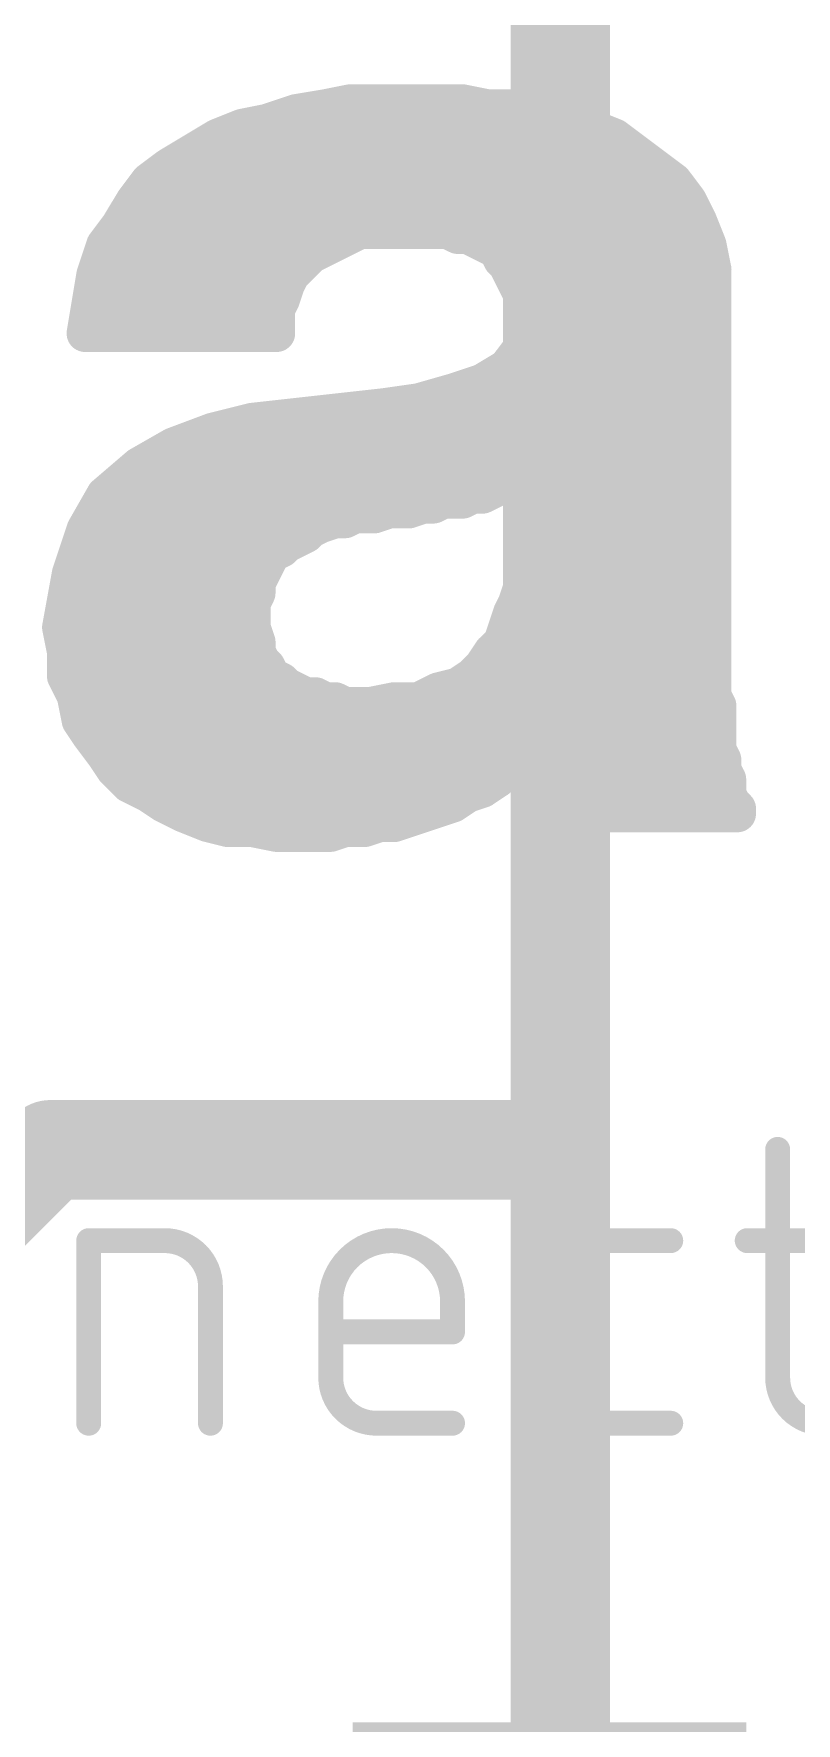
# Model space of a CAD drawing. Extents: x -33 to 53.6, y -8.2 to 46.5.
# Drawn here: x 6.316 to 7.871, y 31.85 to 35.297 of the extents above; entities that cross this region are included whole.
import ezdxf

# ---------------------------------------------------------------- set-up
doc = ezdxf.new("R2010")
doc.units = 0
for name, color, linetype in [('1', 12, 'CONTINUOUS'), ('21', 253, 'CONTINUOUS'), ('27', 253, 'CONTINUOUS'), ('29', 253, 'CONTINUOUS')]:
    doc.layers.add(name, color=color, linetype=linetype)

# ---------------------------------------------------------------- blocks, each defined once
blk = doc.blocks.new('RECT')
blk.add_solid([(-0.5, -0.5), (0.5, -0.5), (-0.5, 0.5), (0.5, 0.5)])

msp = doc.modelspace()

# ---------------------------------------------------------------- linework, layer by layer
at = {"layer": '1', "const_width": 0.2032}
for points in [[(7.39, 38.1), (7.39, 33.02)], [(4.318, 30.988), (6.35, 33.02)], [(6.35, 33.02), (7.39, 33.02)], [(7.39, 33.02), (7.39, 30.997)]]:
    msp.add_lwpolyline(points, dxfattribs=at)
at = {"layer": '1', "const_width": 0.1016}
for points in [[(6.35, 33.0708, 1), (6.35, 32.9692)], [(6.3859, 32.9841, 1), (6.3141, 33.0559)], [(7.4408, 33.02, 1), (7.3392, 33.02)], [(7.39, 32.9692, 1), (7.39, 33.0708)], [(7.3392, 33.02, 1), (7.4408, 33.02)]]:
    msp.add_lwpolyline(points, format="xyb", dxfattribs=at)
at = {"layer": '21', "const_width": 0.0762}
for points in [[(6.791, 35.116), (6.851, 35.136)], [(6.8276, 35.1282), (7.3705, 35.1282)], [(6.851, 35.136), (6.911, 35.146)], [(6.911, 35.146), (6.961, 35.156)], [(6.961, 35.156), (7.191, 35.156)], [(7.191, 35.156), (7.241, 35.146)], [(7.241, 35.146), (7.301, 35.146)], [(7.301, 35.146), (7.351, 35.136)], [(7.351, 35.136), (7.401, 35.116)], [(6.691, 35.086), (6.741, 35.106)], [(6.741, 35.106), (6.791, 35.116)], [(7.401, 35.116), (7.451, 35.106)], [(7.451, 35.106), (7.501, 35.086)], [(6.591, 35.026), (6.691, 35.086)], [(7.501, 35.086), (7.621, 34.996)], [(6.551, 34.996), (6.591, 35.026)], [(6.6343, 35.052), (7.5463, 35.052)], [(6.521, 34.956), (6.551, 34.996)], [(7.621, 34.996), (7.651, 34.956)], [(6.491, 34.906), (6.521, 34.956)], [(6.5358, 34.9758), (7.6362, 34.9758)], [(7.651, 34.956), (7.671, 34.916)], [(6.461, 34.866), (6.491, 34.906)], [(6.4862, 34.8996), (7.6776, 34.8996)], [(6.981, 34.896), (6.881, 34.846)], [(7.161, 34.896), (6.981, 34.896)], [(7.181, 34.886), (7.161, 34.896)], [(7.201, 34.886), (7.181, 34.886)], [(7.261, 34.856), (7.201, 34.886)], [(7.671, 34.916), (7.691, 34.866)], [(6.441, 34.806), (6.461, 34.866)], [(7.271, 34.836), (7.261, 34.856)], [(7.691, 34.866), (7.701, 34.816)], [(6.4468, 34.8234), (6.8584, 34.8234)], [(6.881, 34.846), (6.841, 34.806)], [(7.281, 34.826), (7.271, 34.836)], [(7.311, 34.766), (7.281, 34.826)], [(7.2823, 34.8234), (7.6995, 34.8234)], [(7.701, 34.816), (7.701, 33.946)], [(6.421, 34.686), (6.441, 34.806)], [(6.831, 34.786), (6.821, 34.756)], [(6.841, 34.806), (6.831, 34.786)], [(6.4312, 34.7472), (6.8166, 34.7472)], [(6.821, 34.756), (6.811, 34.736)], [(7.311, 34.656), (7.311, 34.766)], [(7.311, 34.7472), (7.701, 34.7472)], [(6.811, 34.736), (6.811, 34.686)], [(6.811, 34.686), (6.421, 34.686)], [(7.281, 34.616), (7.311, 34.656)], [(7.311, 34.671), (7.701, 34.671)], [(7.231, 34.586), (7.281, 34.616)], [(7.171, 34.566), (7.231, 34.586)], [(7.2457, 34.5948), (7.701, 34.5948)], [(7.031, 34.536), (7.101, 34.546)], [(7.101, 34.546), (7.171, 34.566)], [(7.101, 34.546), (7.151, 34.346)], [(7.151, 34.346), (7.101, 34.546)], [(6.681, 34.486), (6.761, 34.506)], [(6.761, 34.506), (6.851, 34.516)], [(6.851, 34.516), (7.031, 34.536)], [(6.931, 34.306), (6.851, 34.516)], [(6.851, 34.516), (6.931, 34.306)], [(6.8744, 34.5186), (7.1079, 34.5186)], [(7.1079, 34.5186), (7.701, 34.5186)], [(6.601, 34.456), (6.681, 34.486)], [(6.531, 34.416), (6.601, 34.456)], [(6.5772, 34.4424), (6.879, 34.4424)], [(6.879, 34.4424), (7.1269, 34.4424)], [(7.1269, 34.4424), (7.701, 34.4424)], [(6.461, 34.356), (6.531, 34.416)], [(6.4729, 34.3662), (6.9081, 34.3662)], [(6.9081, 34.3662), (7.146, 34.3662)], [(7.146, 34.3662), (7.2514, 34.3662)], [(7.271, 34.376), (7.231, 34.356)], [(7.291, 34.376), (7.271, 34.376)], [(7.311, 34.396), (7.291, 34.376)], [(7.311, 34.166), (7.311, 34.396)], [(7.311, 34.3662), (7.701, 34.3662)], [(6.421, 34.286), (6.461, 34.356)], [(7.111, 34.336), (7.081, 34.326)], [(7.131, 34.336), (7.111, 34.336)], [(7.151, 34.346), (7.131, 34.336)], [(7.191, 34.346), (7.151, 34.346)], [(7.211, 34.356), (7.191, 34.346)], [(7.231, 34.356), (7.211, 34.356)], [(6.931, 34.306), (6.901, 34.296)], [(6.951, 34.306), (6.931, 34.306)], [(6.971, 34.316), (6.951, 34.306)], [(7.011, 34.316), (6.971, 34.316)], [(7.041, 34.326), (7.011, 34.316)], [(7.081, 34.326), (7.041, 34.326)], [(6.391, 34.196), (6.421, 34.286)], [(6.4233, 34.29), (6.889, 34.29)], [(6.871, 34.276), (6.831, 34.256)], [(6.881, 34.286), (6.871, 34.276)], [(6.901, 34.296), (6.881, 34.286)], [(7.311, 34.29), (7.701, 34.29)], [(6.801, 34.236), (6.771, 34.176)], [(6.821, 34.246), (6.801, 34.236)], [(6.831, 34.256), (6.821, 34.246)], [(6.371, 34.086), (6.391, 34.196)], [(6.3969, 34.2138), (6.7899, 34.2138)], [(7.311, 34.2138), (7.701, 34.2138)], [(6.771, 34.176), (6.771, 34.156)], [(7.301, 34.136), (7.311, 34.166)], [(6.3804, 34.1376), (6.7618, 34.1376)], [(6.771, 34.156), (6.761, 34.136)], [(6.761, 34.136), (6.761, 34.086)], [(7.291, 34.116), (7.301, 34.136)], [(7.3015, 34.1376), (7.701, 34.1376)], [(7.271, 34.056), (7.291, 34.116)], [(6.381, 34.036), (6.371, 34.086)], [(6.3759, 34.0614), (6.7692, 34.0614)], [(6.761, 34.086), (6.771, 34.056)], [(6.771, 34.056), (6.771, 34.036)], [(7.251, 34.036), (7.271, 34.056)], [(7.2728, 34.0614), (7.701, 34.0614)], [(6.381, 33.986), (6.381, 34.036)], [(6.771, 34.036), (6.781, 34.016)], [(7.231, 34.006), (7.251, 34.036)], [(6.781, 34.016), (6.791, 34.006)], [(6.791, 34.006), (6.801, 33.986)], [(7.211, 33.986), (7.231, 34.006)], [(6.401, 33.946), (6.381, 33.986)], [(6.3814, 33.9852), (6.8026, 33.9852)], [(6.801, 33.986), (6.821, 33.976)], [(6.821, 33.976), (6.831, 33.966)], [(6.831, 33.966), (6.871, 33.946)], [(7.101, 33.936), (7.141, 33.956)], [(7.141, 33.956), (7.181, 33.966)], [(7.181, 33.966), (7.211, 33.986)], [(7.2098, 33.9852), (7.701, 33.9852)], [(6.411, 33.896), (6.401, 33.946)], [(6.871, 33.946), (6.891, 33.946)], [(6.891, 33.946), (6.911, 33.936)], [(6.911, 33.936), (6.931, 33.936)], [(6.931, 33.936), (6.951, 33.926)], [(6.951, 33.926), (7.001, 33.926)], [(7.001, 33.926), (7.051, 33.936)], [(7.051, 33.936), (7.101, 33.936)], [(7.701, 33.946), (7.711, 33.926)], [(7.711, 33.926), (7.711, 33.836)], [(6.4084, 33.909), (7.711, 33.909)], [(6.431, 33.866), (6.411, 33.896)], [(6.461, 33.826), (6.431, 33.866)], [(6.4559, 33.8328), (7.3222, 33.8328)], [(6.481, 33.796), (6.461, 33.826)], [(7.311, 33.816), (7.281, 33.796)], [(7.331, 33.846), (7.311, 33.816)], [(7.331, 33.786), (7.331, 33.846)], [(7.331, 33.8328), (7.7126, 33.8328)], [(7.711, 33.836), (7.721, 33.816)], [(7.721, 33.816), (7.721, 33.796)], [(6.511, 33.766), (6.481, 33.796)], [(7.281, 33.796), (7.261, 33.776)], [(7.341, 33.776), (7.331, 33.786)], [(7.721, 33.796), (7.731, 33.776)], [(6.551, 33.746), (6.511, 33.766)], [(6.5298, 33.7566), (7.2319, 33.7566)], [(6.581, 33.726), (6.551, 33.746)], [(7.201, 33.746), (7.171, 33.726)], [(7.231, 33.756), (7.201, 33.746)], [(7.261, 33.776), (7.231, 33.756)], [(7.341, 33.746), (7.341, 33.776)], [(7.341, 33.7566), (7.731, 33.7566)], [(7.351, 33.736), (7.341, 33.746)], [(7.731, 33.776), (7.731, 33.746)], [(7.731, 33.746), (7.741, 33.726)], [(6.621, 33.706), (6.581, 33.726)], [(7.171, 33.726), (7.051, 33.686)], [(7.351, 33.726), (7.351, 33.736)], [(7.361, 33.716), (7.351, 33.726)], [(7.361, 33.706), (7.361, 33.716)], [(7.741, 33.726), (7.751, 33.716)], [(7.751, 33.716), (7.751, 33.706)], [(6.671, 33.686), (6.621, 33.706)], [(6.711, 33.676), (6.671, 33.686)], [(6.6934, 33.6804), (7.0042, 33.6804)], [(6.761, 33.676), (6.711, 33.676)], [(6.811, 33.666), (6.761, 33.676)], [(6.951, 33.676), (6.921, 33.666)], [(6.991, 33.676), (6.951, 33.676)], [(7.021, 33.686), (6.991, 33.676)], [(7.051, 33.686), (7.021, 33.686)], [(7.751, 33.706), (7.361, 33.706)], [(6.921, 33.666), (6.811, 33.666)]]:
    msp.add_lwpolyline(points, dxfattribs=at)
at = {"layer": '21', "const_width": 0.0381}
for points in [[(6.8276, 35.1472, 1), (6.8276, 35.1091)], [(6.8479, 35.1548, 1), (6.8541, 35.1172)], [(6.857, 35.1179, 1), (6.845, 35.1541)], [(6.9073, 35.1647, 1), (6.9147, 35.1273)], [(6.9141, 35.1272, 1), (6.9079, 35.1648)], [(6.961, 35.175, 1), (6.961, 35.1369)], [(6.9647, 35.1373, 1), (6.9573, 35.1747)], [(7.1947, 35.1747, 1), (7.1873, 35.1373)], [(7.191, 35.1369, 1), (7.191, 35.175)], [(7.241, 35.1651, 1), (7.241, 35.127)], [(7.2373, 35.1273, 1), (7.2447, 35.1647)], [(7.3047, 35.1647, 1), (7.2973, 35.1273)], [(7.301, 35.127, 1), (7.301, 35.1651)], [(7.3581, 35.1537, 1), (7.3439, 35.1183)], [(7.3473, 35.1173, 1), (7.3547, 35.1547)], [(7.3705, 35.1091, 1), (7.3705, 35.1472)], [(6.7373, 35.1247, 1), (6.7447, 35.0873)], [(6.7481, 35.0883, 1), (6.7339, 35.1237)], [(6.785, 35.1341, 1), (6.797, 35.0979)], [(6.7947, 35.0973, 1), (6.7873, 35.1347)], [(7.4047, 35.1347, 1), (7.3973, 35.0973)], [(7.3939, 35.0983, 1), (7.4081, 35.1337)], [(7.4581, 35.1237, 1), (7.4439, 35.0883)], [(7.4473, 35.0873, 1), (7.4547, 35.1247)], [(6.6839, 35.1037, 1), (6.6981, 35.0683)], [(6.7008, 35.0697, 1), (6.6812, 35.1023)], [(7.5124, 35.1012, 1), (7.4896, 35.0708)], [(7.4939, 35.0683, 1), (7.5081, 35.1037)], [(6.5812, 35.0423, 1), (6.6008, 35.0097)], [(6.6024, 35.0108, 1), (6.5796, 35.0412)], [(6.6343, 35.071, 1), (6.6343, 35.0329)], [(7.5463, 35.0329, 1), (7.5463, 35.071)], [(6.5396, 35.0112, 1), (6.5624, 34.9808)], [(6.5662, 34.9846, 1), (6.5358, 35.0074)], [(7.6362, 35.0074, 1), (7.6058, 34.9846)], [(7.6096, 34.9808, 1), (7.6324, 35.0112)], [(6.5373, 34.9462, 1), (6.5047, 34.9658)], [(6.5358, 34.9948, 1), (6.5358, 34.9567)], [(7.668, 34.9645, 1), (7.634, 34.9475)], [(7.6362, 34.9567, 1), (7.6362, 34.9948)], [(6.5058, 34.9674, 1), (6.5362, 34.9446)], [(7.6358, 34.9446, 1), (7.6662, 34.9674)], [(6.4862, 34.9186, 1), (6.4862, 34.8805)], [(6.4747, 34.9158, 1), (6.5073, 34.8962)], [(6.5062, 34.8946, 1), (6.4758, 34.9174)], [(6.981, 34.9151, 1), (6.981, 34.877)], [(6.9895, 34.879, 1), (6.9725, 34.913)], [(7.1695, 34.913, 1), (7.1525, 34.879)], [(7.161, 34.877, 1), (7.161, 34.9151)], [(7.181, 34.9051, 1), (7.181, 34.867)], [(7.1725, 34.869, 1), (7.1895, 34.903)], [(7.2095, 34.903, 1), (7.1925, 34.869)], [(7.201, 34.867, 1), (7.201, 34.9051)], [(7.6887, 34.9231, 1), (7.6533, 34.9089)], [(7.654, 34.9075, 1), (7.688, 34.9245)], [(7.6776, 34.8805, 1), (7.6776, 34.9186)], [(6.4458, 34.8774, 1), (6.4762, 34.8546)], [(6.4791, 34.86, 1), (6.4429, 34.872)], [(7.278, 34.8645, 1), (7.244, 34.8475)], [(7.2525, 34.839, 1), (7.2695, 34.873)], [(7.7097, 34.8697, 1), (7.6723, 34.8623)], [(7.6733, 34.8589, 1), (7.7087, 34.8731)], [(6.4468, 34.8424, 1), (6.4468, 34.8043)], [(6.8584, 34.8043, 1), (6.8584, 34.8424)], [(6.8725, 34.863, 1), (6.8895, 34.829)], [(6.8945, 34.8325, 1), (6.8675, 34.8595)], [(7.2845, 34.8495, 1), (7.2575, 34.8225)], [(7.254, 34.8275, 1), (7.288, 34.8445)], [(7.298, 34.8345, 1), (7.264, 34.8175)], [(7.2823, 34.8424, 1), (7.2823, 34.8043)], [(7.2675, 34.8125, 1), (7.2945, 34.8395)], [(7.7201, 34.816, 1), (7.682, 34.816)], [(7.6995, 34.8043, 1), (7.6995, 34.8424)], [(6.4229, 34.812, 1), (6.4591, 34.8)], [(6.4598, 34.8029, 1), (6.4222, 34.8091)], [(6.8491, 34.78, 1), (6.8129, 34.792)], [(6.8275, 34.8195, 1), (6.8545, 34.7925)], [(6.858, 34.7975, 1), (6.824, 34.8145)], [(7.6823, 34.8123, 1), (7.7197, 34.8197)], [(6.4312, 34.7662, 1), (6.4312, 34.7281)], [(6.838, 34.7475, 1), (6.804, 34.7645)], [(6.814, 34.7945, 1), (6.848, 34.7775)], [(6.8166, 34.7281, 1), (6.8166, 34.7662)], [(7.33, 34.766, 1), (7.2919, 34.766)], [(7.311, 34.7662, 1), (7.311, 34.7281)], [(7.294, 34.7575, 1), (7.328, 34.7745)], [(7.701, 34.7281, 1), (7.701, 34.7662)], [(6.83, 34.736, 1), (6.7919, 34.736)], [(6.794, 34.7445, 1), (6.828, 34.7275)], [(6.8029, 34.762, 1), (6.8391, 34.75)], [(6.421, 34.705, 1), (6.421, 34.6669)], [(6.811, 34.6669, 1), (6.811, 34.705)], [(6.4022, 34.6891, 1), (6.4398, 34.6829)], [(6.7919, 34.686, 1), (6.83, 34.686)], [(7.311, 34.69, 1), (7.311, 34.6519)], [(7.3262, 34.6446, 1), (7.2958, 34.6674)], [(7.701, 34.6519, 1), (7.701, 34.69)], [(7.2658, 34.6274, 1), (7.2962, 34.6046)], [(7.2908, 34.5997, 1), (7.2712, 34.6323)], [(7.2919, 34.656, 1), (7.33, 34.656)], [(7.2212, 34.6023, 1), (7.2408, 34.5697)], [(7.237, 34.5679, 1), (7.225, 34.6041)], [(7.2457, 34.6138, 1), (7.2457, 34.5757)], [(7.701, 34.5757, 1), (7.701, 34.6138)], [(7.1195, 34.5506, 1), (7.0825, 34.5414)], [(7.1195, 34.5506, 1), (7.0825, 34.5414)], [(7.0958, 34.5643, 1), (7.1062, 34.5277)], [(7.1037, 34.5271, 1), (7.0983, 34.5649)], [(7.165, 34.5841, 1), (7.177, 34.5479)], [(7.1762, 34.5477, 1), (7.1658, 34.5843)], [(6.7589, 34.5249, 1), (6.7631, 34.4871)], [(6.7656, 34.4875, 1), (6.7564, 34.5245)], [(6.8688, 34.5228, 1), (6.8332, 34.5092)], [(6.8688, 34.5228, 1), (6.8332, 34.5092)], [(6.8489, 34.5349, 1), (6.8531, 34.4971)], [(6.8531, 34.4971, 1), (6.8489, 34.5349)], [(6.8744, 34.5376, 1), (6.8744, 34.4995)], [(7.0283, 34.5549, 1), (7.0337, 34.5171)], [(7.0331, 34.5171, 1), (7.0289, 34.5549)], [(7.1079, 34.5376, 1), (7.1079, 34.4995)], [(7.1079, 34.4995, 1), (7.1079, 34.5376)], [(7.701, 34.4995, 1), (7.701, 34.5376)], [(6.6764, 34.5045, 1), (6.6856, 34.4675)], [(6.6877, 34.4682, 1), (6.6743, 34.5038)], [(6.5772, 34.4614, 1), (6.5772, 34.4233)], [(6.5943, 34.4738, 1), (6.6077, 34.4382)], [(6.6105, 34.4395, 1), (6.5915, 34.4725)], [(6.879, 34.4614, 1), (6.879, 34.4233)], [(6.879, 34.4233, 1), (6.879, 34.4614)], [(7.1269, 34.4614, 1), (7.1269, 34.4233)], [(7.1269, 34.4233, 1), (7.1269, 34.4614)], [(7.701, 34.4233, 1), (7.701, 34.4614)], [(6.5215, 34.4325, 1), (6.5405, 34.3995)], [(6.5434, 34.4015, 1), (6.5186, 34.4305)], [(6.4729, 34.3852, 1), (6.4729, 34.3471)], [(6.9081, 34.3852, 1), (6.9081, 34.3471)], [(6.9081, 34.3471, 1), (6.9081, 34.3852)], [(7.146, 34.3852, 1), (7.146, 34.3471)], [(7.146, 34.3471, 1), (7.146, 34.3852)], [(7.2514, 34.3471, 1), (7.2514, 34.3852)], [(7.271, 34.3951, 1), (7.271, 34.357)], [(7.2795, 34.359, 1), (7.2625, 34.393)], [(7.2775, 34.3895, 1), (7.3045, 34.3625)], [(7.291, 34.357, 1), (7.291, 34.3951)], [(7.33, 34.396, 1), (7.2919, 34.396)], [(7.311, 34.3852, 1), (7.311, 34.3471)], [(7.3245, 34.3825, 1), (7.2975, 34.4095)], [(7.701, 34.3471, 1), (7.701, 34.3852)], [(6.4486, 34.3705, 1), (6.4734, 34.3415)], [(6.4775, 34.3465, 1), (6.4445, 34.3655)], [(7.111, 34.355, 1), (7.111, 34.3169)], [(7.117, 34.3179, 1), (7.105, 34.3541)], [(7.1225, 34.353, 1), (7.1395, 34.319)], [(7.131, 34.3169, 1), (7.131, 34.355)], [(7.151, 34.3651, 1), (7.151, 34.327)], [(7.1325, 34.3414, 1), (7.1695, 34.3506)], [(7.1325, 34.3414, 1), (7.1695, 34.3506)], [(7.1595, 34.329, 1), (7.1425, 34.363)], [(7.1825, 34.363, 1), (7.1995, 34.329)], [(7.191, 34.327, 1), (7.191, 34.3651)], [(7.211, 34.3751, 1), (7.211, 34.337)], [(7.2195, 34.339, 1), (7.2025, 34.373)], [(7.2225, 34.373, 1), (7.2395, 34.339)], [(7.231, 34.337, 1), (7.231, 34.3751)], [(6.931, 34.3251, 1), (6.931, 34.287)], [(6.937, 34.2879, 1), (6.925, 34.3241)], [(6.9425, 34.323, 1), (6.9595, 34.289)], [(6.951, 34.287, 1), (6.951, 34.3251)], [(6.971, 34.3351, 1), (6.971, 34.297)], [(6.9795, 34.299, 1), (6.9625, 34.333)], [(7.005, 34.3341, 1), (7.017, 34.2979)], [(7.011, 34.297, 1), (7.011, 34.3351)], [(7.041, 34.3451, 1), (7.041, 34.307)], [(7.047, 34.3079, 1), (7.035, 34.3441)], [(7.075, 34.3441, 1), (7.087, 34.3079)], [(7.081, 34.307, 1), (7.081, 34.3451)], [(6.4045, 34.2955, 1), (6.4375, 34.2765)], [(6.4391, 34.28, 1), (6.4029, 34.292)], [(6.4233, 34.309, 1), (6.4233, 34.2709)], [(6.8575, 34.2895, 1), (6.8845, 34.2625)], [(6.8725, 34.303, 1), (6.8895, 34.269)], [(6.8795, 34.259, 1), (6.8625, 34.293)], [(6.8945, 34.2725, 1), (6.8675, 34.2995)], [(6.895, 34.3141, 1), (6.907, 34.2779)], [(6.889, 34.2709, 1), (6.889, 34.309)], [(6.9095, 34.279, 1), (6.8925, 34.313)], [(6.9132, 34.2992, 1), (6.9488, 34.3128)], [(6.9132, 34.2992, 1), (6.9488, 34.3128)], [(7.311, 34.309, 1), (7.311, 34.2709)], [(7.701, 34.2709, 1), (7.701, 34.309)], [(6.7925, 34.253, 1), (6.8095, 34.219)], [(6.818, 34.2275, 1), (6.784, 34.2445)], [(6.8075, 34.2595, 1), (6.8345, 34.2325)], [(6.8225, 34.273, 1), (6.8395, 34.239)], [(6.8295, 34.229, 1), (6.8125, 34.263)], [(6.8445, 34.2425, 1), (6.8175, 34.2695)], [(6.4097, 34.1926, 1), (6.3723, 34.1994)], [(6.3969, 34.2328, 1), (6.3969, 34.1947)], [(6.7899, 34.1947, 1), (6.7899, 34.2328)], [(7.311, 34.2328, 1), (7.311, 34.1947)], [(7.701, 34.1947, 1), (7.701, 34.2328)], [(6.3729, 34.202, 1), (6.4091, 34.19)], [(6.79, 34.176, 1), (6.7519, 34.176)], [(6.754, 34.1845, 1), (6.788, 34.1675)], [(7.3291, 34.16, 1), (7.2929, 34.172)], [(6.3804, 34.1566, 1), (6.3804, 34.1185)], [(6.7801, 34.136, 1), (6.742, 34.136)], [(6.744, 34.1445, 1), (6.778, 34.1275)], [(6.7519, 34.156, 1), (6.79, 34.156)], [(6.788, 34.1475, 1), (6.754, 34.1645)], [(6.7618, 34.1185, 1), (6.7618, 34.1566)], [(7.3015, 34.1566, 1), (7.3015, 34.1185)], [(7.318, 34.1275, 1), (7.284, 34.1445)], [(7.2919, 34.166, 1), (7.33, 34.166)], [(7.701, 34.1185, 1), (7.701, 34.1566)], [(7.274, 34.1245, 1), (7.308, 34.1075)], [(7.3091, 34.11, 1), (7.2729, 34.122)], [(7.2829, 34.142, 1), (7.3191, 34.13)], [(6.3897, 34.0897, 1), (6.3523, 34.0823)], [(6.3523, 34.0894, 1), (6.3897, 34.0826)], [(6.3759, 34.0804, 1), (6.3759, 34.0423)], [(6.7791, 34.092, 1), (6.7429, 34.08)], [(6.742, 34.086, 1), (6.7801, 34.086)], [(6.79, 34.056, 1), (6.7519, 34.056)], [(6.7692, 34.0423, 1), (6.7692, 34.0804)], [(7.2728, 34.0804, 1), (7.2728, 34.0423)], [(7.2845, 34.0425, 1), (7.2575, 34.0695)], [(7.701, 34.0423, 1), (7.701, 34.0804)], [(6.4001, 34.036, 1), (6.362, 34.036)], [(6.3623, 34.0323, 1), (6.3997, 34.0397)], [(6.788, 34.0445, 1), (6.754, 34.0275)], [(6.7529, 34.05, 1), (6.7891, 34.062)], [(7.2375, 34.0495, 1), (7.2645, 34.0225)], [(7.2669, 34.0254, 1), (7.2351, 34.0466)], [(7.2529, 34.062, 1), (7.2891, 34.05)], [(6.7519, 34.036, 1), (6.79, 34.036)], [(6.7945, 34.0295, 1), (6.7675, 34.0025)], [(6.764, 34.0075, 1), (6.798, 34.0245)], [(6.808, 34.0145, 1), (6.774, 33.9975)], [(6.7775, 33.9925, 1), (6.8045, 34.0195)], [(7.2216, 33.9701, 1), (7.2004, 34.0019)], [(7.2151, 34.0166, 1), (7.2469, 33.9954)], [(7.2445, 33.9925, 1), (7.2175, 34.0195)], [(6.398, 33.9945, 1), (6.364, 33.9775)], [(6.362, 33.986, 1), (6.4001, 33.986)], [(6.3814, 34.0042, 1), (6.3814, 33.9661)], [(6.8095, 34.003, 1), (6.7925, 33.969)], [(6.784, 33.9775, 1), (6.818, 33.9945)], [(6.8345, 33.9895, 1), (6.8075, 33.9625)], [(6.8026, 33.9661, 1), (6.8026, 34.0042)], [(6.8395, 33.983, 1), (6.8225, 33.949)], [(6.8125, 33.959, 1), (6.8295, 33.993)], [(6.8175, 33.9525, 1), (6.8445, 33.9795)], [(7.1364, 33.9745, 1), (7.1456, 33.9375)], [(7.1495, 33.939, 1), (7.1325, 33.973)], [(7.1704, 33.9819, 1), (7.1916, 33.9501)], [(7.1856, 33.9475, 1), (7.1764, 33.9845)], [(7.2098, 34.0042, 1), (7.2098, 33.9661)], [(7.1975, 33.9995, 1), (7.2245, 33.9725)], [(7.701, 33.9661, 1), (7.701, 34.0042)], [(6.4197, 33.9497, 1), (6.3823, 33.9423)], [(6.384, 33.9375, 1), (6.418, 33.9545)], [(6.871, 33.9651, 1), (6.871, 33.927)], [(6.8625, 33.929, 1), (6.8795, 33.963)], [(6.8995, 33.963, 1), (6.8825, 33.929)], [(6.891, 33.927, 1), (6.891, 33.9651)], [(6.911, 33.955, 1), (6.911, 33.9169)], [(6.9025, 33.919, 1), (6.9195, 33.953)], [(6.9395, 33.953, 1), (6.9225, 33.919)], [(6.931, 33.9169, 1), (6.931, 33.955)], [(6.951, 33.9451, 1), (6.951, 33.907)], [(6.9425, 33.909, 1), (6.9595, 33.943)], [(6.9973, 33.9447, 1), (7.0047, 33.9073)], [(7.001, 33.907, 1), (7.001, 33.9451)], [(7.051, 33.955, 1), (7.051, 33.9169)], [(7.0547, 33.9173, 1), (7.0473, 33.9547)], [(7.0925, 33.953, 1), (7.1095, 33.919)], [(7.101, 33.9169, 1), (7.101, 33.955)], [(7.718, 33.9545, 1), (7.684, 33.9375)], [(7.682, 33.946, 1), (7.7201, 33.946)], [(7.7301, 33.926, 1), (7.692, 33.926)], [(6.4084, 33.928, 1), (6.4084, 33.8899)], [(6.4269, 33.9066, 1), (6.3951, 33.8854)], [(7.694, 33.9175, 1), (7.728, 33.9345)], [(7.711, 33.8899, 1), (7.711, 33.928)], [(6.3923, 33.8923, 1), (6.4297, 33.8997)], [(6.4462, 33.8774, 1), (6.4158, 33.8546)], [(6.4151, 33.8554, 1), (6.4469, 33.8766)], [(6.4559, 33.8518, 1), (6.4559, 33.8137)], [(6.4769, 33.8366, 1), (6.4451, 33.8154)], [(6.4458, 33.8146, 1), (6.4762, 33.8374)], [(7.3216, 33.8001, 1), (7.3004, 33.8319)], [(7.331, 33.8518, 1), (7.331, 33.8137)], [(7.3501, 33.846, 1), (7.312, 33.846)], [(7.3469, 33.8354, 1), (7.3151, 33.8566)], [(7.3222, 33.8137, 1), (7.3222, 33.8518)], [(7.728, 33.8445, 1), (7.694, 33.8275)], [(7.692, 33.836, 1), (7.7301, 33.836)], [(7.7401, 33.816, 1), (7.702, 33.816)], [(7.7126, 33.8137, 1), (7.7126, 33.8518)], [(6.4945, 33.8095, 1), (6.4675, 33.7825)], [(6.4651, 33.7854, 1), (6.4969, 33.8066)], [(7.2704, 33.8119, 1), (7.2916, 33.7801)], [(7.2945, 33.7825, 1), (7.2675, 33.8095)], [(7.2951, 33.8266, 1), (7.3269, 33.8054)], [(7.3445, 33.7995, 1), (7.3175, 33.7725)], [(7.738, 33.8045, 1), (7.704, 33.7875)], [(7.704, 33.8075, 1), (7.738, 33.8245)], [(6.5195, 33.783, 1), (6.5025, 33.749)], [(6.4975, 33.7525, 1), (6.5245, 33.7795)], [(6.5298, 33.7756, 1), (6.5298, 33.7375)], [(6.5616, 33.7619, 1), (6.5404, 33.7301)], [(7.195, 33.7641, 1), (7.207, 33.7279)], [(7.2116, 33.7301, 1), (7.1904, 33.7619)], [(7.2204, 33.7719, 1), (7.2416, 33.7401)], [(7.237, 33.7379, 1), (7.225, 33.7741)], [(7.2319, 33.7375, 1), (7.2319, 33.7756)], [(7.2475, 33.7895, 1), (7.2745, 33.7625)], [(7.2716, 33.7601, 1), (7.2504, 33.7919)], [(7.312, 33.786, 1), (7.3501, 33.786)], [(7.341, 33.7756, 1), (7.341, 33.7375)], [(7.3545, 33.7595, 1), (7.3275, 33.7325)], [(7.3601, 33.776, 1), (7.322, 33.776)], [(7.3275, 33.7625, 1), (7.3545, 33.7895)], [(7.702, 33.796, 1), (7.7401, 33.796)], [(7.7501, 33.776, 1), (7.712, 33.776)], [(7.748, 33.7545, 1), (7.714, 33.7375)], [(7.714, 33.7675, 1), (7.748, 33.7845)], [(7.731, 33.7375, 1), (7.731, 33.7756)], [(6.5425, 33.729, 1), (6.5595, 33.763)], [(6.5895, 33.743, 1), (6.5725, 33.709)], [(6.5704, 33.7101, 1), (6.5916, 33.7419)], [(7.1604, 33.7419, 1), (7.1816, 33.7101)], [(7.177, 33.7079, 1), (7.165, 33.7441)], [(7.322, 33.746, 1), (7.3601, 33.746)], [(7.37, 33.736, 1), (7.3319, 33.736)], [(7.3645, 33.7395, 1), (7.3375, 33.7125)], [(7.3375, 33.7225, 1), (7.3645, 33.7495)], [(7.3801, 33.716, 1), (7.342, 33.716)], [(7.3475, 33.7025, 1), (7.3745, 33.7295)], [(7.712, 33.746, 1), (7.7501, 33.746)], [(7.7545, 33.7395, 1), (7.7275, 33.7125)], [(7.724, 33.7175, 1), (7.758, 33.7345)], [(7.7701, 33.716, 1), (7.732, 33.716)], [(7.7375, 33.7025, 1), (7.7645, 33.7295)], [(6.6281, 33.7237, 1), (6.6139, 33.6883)], [(6.6125, 33.689, 1), (6.6295, 33.723)], [(6.6756, 33.7045, 1), (6.6664, 33.6675)], [(6.6639, 33.6683, 1), (6.6781, 33.7037)], [(6.6934, 33.6994, 1), (6.6934, 33.6613)], [(6.711, 33.6951, 1), (6.711, 33.657)], [(6.7647, 33.6947, 1), (6.7573, 33.6573)], [(6.761, 33.657, 1), (6.761, 33.6951)], [(6.951, 33.6951, 1), (6.951, 33.657)], [(6.957, 33.6579, 1), (6.945, 33.6941)], [(6.991, 33.657, 1), (6.991, 33.6951)], [(7.021, 33.705, 1), (7.021, 33.6669)], [(7.0042, 33.6613, 1), (7.0042, 33.6994)], [(7.027, 33.6679, 1), (7.015, 33.7041)], [(7.045, 33.7041, 1), (7.057, 33.6679)], [(7.051, 33.6669, 1), (7.051, 33.705)], [(7.3319, 33.726, 1), (7.37, 33.726)], [(7.361, 33.7251, 1), (7.361, 33.687)], [(7.342, 33.706, 1), (7.3801, 33.706)], [(7.732, 33.706, 1), (7.7701, 33.706)], [(7.751, 33.687, 1), (7.751, 33.7251)], [(6.7064, 33.6575, 1), (6.7156, 33.6945)], [(6.811, 33.6851, 1), (6.811, 33.647)], [(6.8073, 33.6473, 1), (6.8147, 33.6847)], [(6.915, 33.6841, 1), (6.927, 33.6479)], [(6.921, 33.647, 1), (6.921, 33.6851)], [(6.985, 33.6941, 1), (6.997, 33.6579)]]:
    msp.add_lwpolyline(points, format="xyb", dxfattribs=at)
at = {"layer": '27', "const_width": 0.0508}
for points in [[(7.8333, 33.0209), (7.8333, 32.5553)], [(6.428, 32.4621), (6.428, 32.8347)], [(6.428, 32.8347), (6.5832, 32.8347)], [(7.491, 32.8347), (7.6152, 32.8347)], [(7.7712, 32.8347), (7.9575, 32.8347)], [(6.6763, 32.7415), (6.6763, 32.4621)], [(7.3979, 32.5553), (7.3979, 32.7415)], [(6.9217, 32.5553), (6.9217, 32.7105)], [(7.1701, 32.7105), (7.1701, 32.6484)], [(7.1701, 32.6484), (6.9217, 32.6484)], [(7.1701, 32.4621), (7.0149, 32.4621)], [(7.6152, 32.4621), (7.491, 32.4621)]]:
    msp.add_lwpolyline(points, dxfattribs=at)
at = {"layer": '27'}
for points, const_width in [([(7.846, 33.0209, 1), (7.8206, 33.0209)], 0.0254), ([(6.4407, 32.8347, 1), (6.4153, 32.8347)], 0.0254), ([(6.428, 32.8474, 1), (6.428, 32.822)], 0.0254), ([(6.6763, 32.7415, 0.4142), (6.5832, 32.8347)], 0.0508), ([(6.5832, 32.8474, 1), (6.5832, 32.822)], 0.0254), ([(6.5832, 32.822, 1), (6.5832, 32.8474)], 0.0254), ([(7.1701, 32.7105, 1), (6.9217, 32.7105)], 0.0508), ([(7.491, 32.8347, 0.4142), (7.3979, 32.7415)], 0.0508), ([(7.491, 32.8474, 1), (7.491, 32.822)], 0.0254), ([(7.491, 32.822, 1), (7.491, 32.8474)], 0.0254), ([(7.6152, 32.822, 1), (7.6152, 32.8474)], 0.0254), ([(7.7712, 32.8474, 1), (7.7712, 32.822)], 0.0254), ([(6.689, 32.7415, 1), (6.6636, 32.7415)], 0.0254), ([(6.6636, 32.7415, 1), (6.689, 32.7415)], 0.0254), ([(7.4106, 32.7415, 1), (7.3852, 32.7415)], 0.0254), ([(7.3852, 32.7415, 1), (7.4106, 32.7415)], 0.0254), ([(6.9344, 32.7105, 1), (6.909, 32.7105)], 0.0254), ([(6.909, 32.7105, 1), (6.9344, 32.7105)], 0.0254), ([(7.1828, 32.7105, 1), (7.1574, 32.7105)], 0.0254), ([(7.1574, 32.7105, 1), (7.1828, 32.7105)], 0.0254), ([(6.9217, 32.6611, 1), (6.9217, 32.6357)], 0.0254), ([(7.1574, 32.6484, 1), (7.1828, 32.6484)], 0.0254), ([(7.1701, 32.6357, 1), (7.1701, 32.6611)], 0.0254), ([(6.9217, 32.5553, 0.4142), (7.0149, 32.4621)], 0.0508), ([(6.9344, 32.5553, 1), (6.909, 32.5553)], 0.0254), ([(7.3979, 32.5553, 0.4142), (7.491, 32.4621)], 0.0508), ([(7.4106, 32.5553, 1), (7.3852, 32.5553)], 0.0254), ([(7.8333, 32.5553, 0.4142), (7.9264, 32.4621)], 0.0508), ([(7.846, 32.5553, 1), (7.8206, 32.5553)], 0.0254), ([(6.909, 32.5553, 1), (6.9344, 32.5553)], 0.0254), ([(7.3852, 32.5553, 1), (7.4106, 32.5553)], 0.0254), ([(7.8206, 32.5553, 1), (7.846, 32.5553)], 0.0254), ([(6.4153, 32.4621, 1), (6.4407, 32.4621)], 0.0254), ([(6.6636, 32.4621, 1), (6.689, 32.4621)], 0.0254), ([(7.0149, 32.4748, 1), (7.0149, 32.4494)], 0.0254), ([(7.0149, 32.4494, 1), (7.0149, 32.4748)], 0.0254), ([(7.1701, 32.4494, 1), (7.1701, 32.4748)], 0.0254), ([(7.491, 32.4748, 1), (7.491, 32.4494)], 0.0254), ([(7.491, 32.4494, 1), (7.491, 32.4748)], 0.0254), ([(7.6152, 32.4494, 1), (7.6152, 32.4748)], 0.0254)]:
    msp.add_lwpolyline(points, format="xyb", dxfattribs=dict(at, const_width=const_width))

# ---------------------------------------------------------------- block references
at = {"layer": '29', "xscale": 0.8032, "yscale": 1.7532, "rotation": 180}
msp.add_blockref('RECT', (7.368, 30.975), dxfattribs=at)

doc.saveas('drawing.dxf')
